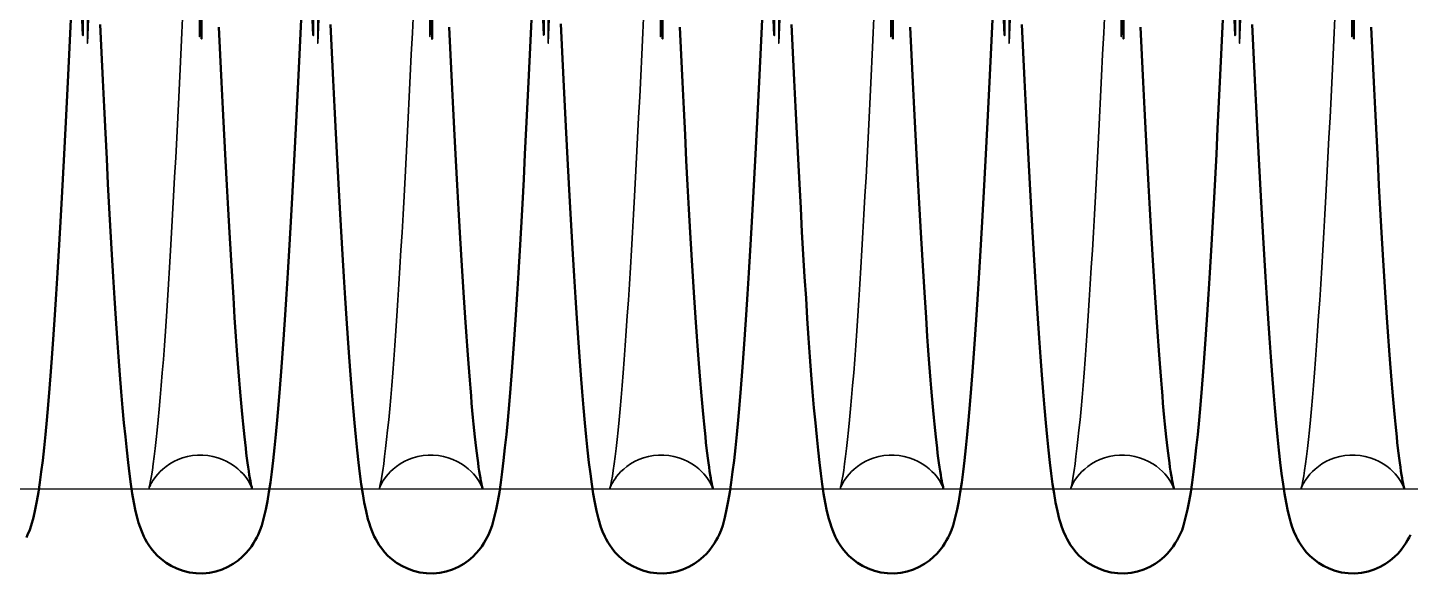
# Model space of a CAD drawing. Header units: millimetres. Extents: x 1448 to 104164, y -19509 to -89.
# Drawn here: x 54499.5 to 54595.2, y -3869 to -3831.2 of the extents above; entities that cross this region are included whole.
import ezdxf

# ---------------------------------------------------------------- set-up
doc = ezdxf.new("R2010")
doc.units = ezdxf.units.MM
doc.header["$LTSCALE"] = 60
doc.header["$MEASUREMENT"] = 0
doc.layers.get('0').update_dxf_attribs({"linetype": 'CONTINUOUS'})
doc.layers.add('가려진 것(ISO)', color=7, linetype='CONTINUOUS', lineweight=35)
doc.layers.add('가시적인 것(ISO)', color=7, linetype='CONTINUOUS', lineweight=50)

# ---------------------------------------------------------------- blocks, each defined once
blk = doc.blocks.new('토션스프링 3')
at = {"layer": '가려진 것(ISO)', "flags": 128}
for points in [[(21462212.581, -50952923.543), (21462212.509, -50952925.233), (21462212.438, -50952888.925)], [(21462228.527, -50952923.543), (21462228.456, -50952925.233), (21462228.384, -50952888.925)], [(21462244.474, -50952923.543), (21462244.403, -50952925.233), (21462244.331, -50952888.925)], [(21462260.421, -50952923.544), (21462260.35, -50952925.233), (21462260.278, -50952888.925)], [(21462276.368, -50952923.544), (21462276.297, -50952925.233), (21462276.225, -50952888.925)], [(21462292.315, -50952923.543), (21462292.243, -50952925.233), (21462292.172, -50952888.925)], [(21462223.908, -50952956.08), (21462223.902, -50952956.062), (21462223.882, -50952956.006), (21462223.838, -50952955.903), (21462223.759, -50952955.744), (21462223.702, -50952955.64), (21462223.629, -50952955.52), (21462223.537, -50952955.383), (21462223.424, -50952955.231), (21462223.284, -50952955.064), (21462223.116, -50952954.887), (21462222.921, -50952954.707), (21462222.696, -50952954.528), (21462222.442, -50952954.356), (21462222.162, -50952954.197), (21462221.86, -50952954.056), (21462221.539, -50952953.939), (21462221.202, -50952953.85), (21462220.853, -50952953.789), (21462220.498, -50952953.758), (21462220.142, -50952953.76), (21462219.789, -50952953.793), (21462219.441, -50952953.858), (21462219.105, -50952953.951), (21462218.786, -50952954.07), (21462218.487, -50952954.212), (21462218.21, -50952954.373), (21462217.958, -50952954.546), (21462217.736, -50952954.726), (21462217.543, -50952954.906), (21462217.38, -50952955.081), (21462217.243, -50952955.246), (21462217.131, -50952955.397), (21462217.04, -50952955.53), (21462216.968, -50952955.648), (21462216.912, -50952955.75), (21462216.869, -50952955.837), (21462216.813, -50952955.967), (21462216.783, -50952956.043), (21462216.772, -50952956.076), (21462216.772, -50952956.074), (21462216.781, -50952956.042), (21462216.796, -50952955.985), (21462216.814, -50952955.904), (21462216.835, -50952955.803), (21462216.887, -50952955.54), (21462216.947, -50952955.206), (21462217.01, -50952954.809), (21462217.075, -50952954.358), (21462217.141, -50952953.854), (21462217.208, -50952953.297), (21462217.276, -50952952.688), (21462217.345, -50952952.03), (21462217.415, -50952951.325), (21462217.485, -50952950.572), (21462217.556, -50952949.775), (21462217.627, -50952948.935), (21462217.698, -50952948.053), (21462217.769, -50952947.131), (21462217.84, -50952946.171), (21462217.91, -50952945.171), (21462217.981, -50952944.13), (21462218.052, -50952943.049), (21462218.124, -50952941.93), (21462218.195, -50952940.775), (21462218.267, -50952939.584), (21462218.338, -50952938.361), (21462218.41, -50952937.105), (21462218.481, -50952935.818), (21462218.552, -50952934.503), (21462218.624, -50952933.16), (21462218.695, -50952931.791), (21462218.766, -50952930.391), (21462218.838, -50952928.963), (21462218.909, -50952927.508), (21462218.981, -50952926.028), (21462219.052, -50952924.525), (21462219.124, -50952923)], [(21462220.197, -50952888.461), (21462220.268, -50952924.774), (21462220.339, -50952923.091)], [(21462239.855, -50952956.08), (21462239.849, -50952956.062), (21462239.828, -50952956.006), (21462239.785, -50952955.903), (21462239.706, -50952955.744), (21462239.649, -50952955.64), (21462239.576, -50952955.52), (21462239.484, -50952955.383), (21462239.371, -50952955.231), (21462239.231, -50952955.064), (21462239.063, -50952954.888), (21462238.868, -50952954.707), (21462238.643, -50952954.528), (21462238.39, -50952954.356), (21462238.11, -50952954.197), (21462237.807, -50952954.057), (21462237.486, -50952953.94), (21462237.15, -50952953.85), (21462236.801, -50952953.789), (21462236.446, -50952953.758), (21462236.09, -50952953.76), (21462235.737, -50952953.793), (21462235.389, -50952953.858), (21462235.053, -50952953.95), (21462234.734, -50952954.069), (21462234.434, -50952954.212), (21462234.157, -50952954.372), (21462233.906, -50952954.546), (21462233.683, -50952954.725), (21462233.491, -50952954.905), (21462233.327, -50952955.08), (21462233.191, -50952955.245), (21462233.079, -50952955.396), (21462232.989, -50952955.531), (21462232.917, -50952955.651), (21462232.861, -50952955.752), (21462232.818, -50952955.838), (21462232.76, -50952955.965), (21462232.73, -50952956.042), (21462232.718, -50952956.076), (21462232.719, -50952956.075), (21462232.727, -50952956.044), (21462232.742, -50952955.986), (21462232.761, -50952955.904), (21462232.784, -50952955.8), (21462232.837, -50952955.537), (21462232.893, -50952955.21), (21462232.953, -50952954.82), (21462233.016, -50952954.371), (21462233.081, -50952953.865), (21462233.149, -50952953.304), (21462233.219, -50952952.691), (21462233.289, -50952952.029), (21462233.361, -50952951.319), (21462233.433, -50952950.565), (21462233.504, -50952949.768), (21462233.575, -50952948.932), (21462233.645, -50952948.053), (21462233.716, -50952947.131), (21462233.787, -50952946.166), (21462233.858, -50952945.161), (21462233.929, -50952944.116), (21462234, -50952943.034), (21462234.072, -50952941.915), (21462234.143, -50952940.76), (21462234.214, -50952939.573), (21462234.286, -50952938.353), (21462234.357, -50952937.102), (21462234.428, -50952935.821), (21462234.499, -50952934.506), (21462234.57, -50952933.16), (21462234.642, -50952931.784), (21462234.714, -50952930.379), (21462234.785, -50952928.947), (21462234.857, -50952927.49), (21462234.928, -50952926.011), (21462235, -50952924.509), (21462235.071, -50952922.988)], [(21462236.143, -50952888.47), (21462236.215, -50952924.781), (21462236.286, -50952923.091)], [(21462255.802, -50952956.08), (21462255.796, -50952956.062), (21462255.775, -50952956.006), (21462255.732, -50952955.903), (21462255.653, -50952955.744), (21462255.596, -50952955.64), (21462255.523, -50952955.52), (21462255.431, -50952955.383), (21462255.317, -50952955.231), (21462255.178, -50952955.064), (21462255.01, -50952954.888), (21462254.815, -50952954.707), (21462254.59, -50952954.528), (21462254.336, -50952954.356), (21462254.056, -50952954.197), (21462253.754, -50952954.057), (21462253.433, -50952953.94), (21462253.096, -50952953.85), (21462252.748, -50952953.789), (21462252.393, -50952953.758), (21462252.037, -50952953.76), (21462251.683, -50952953.793), (21462251.336, -50952953.858), (21462251, -50952953.95), (21462250.681, -50952954.069), (21462250.381, -50952954.212), (21462250.104, -50952954.372), (21462249.853, -50952954.546), (21462249.63, -50952954.725), (21462249.438, -50952954.905), (21462249.274, -50952955.08), (21462249.138, -50952955.245), (21462249.026, -50952955.396), (21462248.936, -50952955.531), (21462248.864, -50952955.651), (21462248.808, -50952955.752), (21462248.765, -50952955.838), (21462248.707, -50952955.965), (21462248.677, -50952956.042), (21462248.665, -50952956.076), (21462248.665, -50952956.075), (21462248.674, -50952956.044), (21462248.688, -50952955.986), (21462248.708, -50952955.904), (21462248.731, -50952955.8), (21462248.783, -50952955.537), (21462248.84, -50952955.209), (21462248.9, -50952954.82), (21462248.963, -50952954.371), (21462249.028, -50952953.865), (21462249.096, -50952953.304), (21462249.166, -50952952.691), (21462249.236, -50952952.029), (21462249.308, -50952951.319), (21462249.379, -50952950.565), (21462249.451, -50952949.768), (21462249.521, -50952948.932), (21462249.592, -50952948.053), (21462249.662, -50952947.131), (21462249.733, -50952946.166), (21462249.804, -50952945.161), (21462249.876, -50952944.116), (21462249.947, -50952943.034), (21462250.018, -50952941.915), (21462250.09, -50952940.761), (21462250.161, -50952939.573), (21462250.232, -50952938.353), (21462250.304, -50952937.102), (21462250.375, -50952935.821), (21462250.446, -50952934.507), (21462250.517, -50952933.16), (21462250.589, -50952931.784), (21462250.66, -50952930.379), (21462250.732, -50952928.947), (21462250.804, -50952927.491), (21462250.875, -50952926.011), (21462250.947, -50952924.509), (21462251.018, -50952922.988)], [(21462252.09, -50952888.47), (21462252.161, -50952924.781), (21462252.233, -50952923.091)], [(21462271.749, -50952956.08), (21462271.743, -50952956.062), (21462271.722, -50952956.006), (21462271.678, -50952955.903), (21462271.6, -50952955.744), (21462271.543, -50952955.64), (21462271.47, -50952955.52), (21462271.378, -50952955.383), (21462271.264, -50952955.231), (21462271.124, -50952955.064), (21462270.957, -50952954.888), (21462270.761, -50952954.707), (21462270.537, -50952954.528), (21462270.283, -50952954.356), (21462270.003, -50952954.197), (21462269.701, -50952954.057), (21462269.38, -50952953.939), (21462269.043, -50952953.85), (21462268.695, -50952953.789), (21462268.34, -50952953.758), (21462267.984, -50952953.76), (21462267.63, -50952953.793), (21462267.283, -50952953.858), (21462266.947, -50952953.95), (21462266.627, -50952954.069), (21462266.328, -50952954.212), (21462266.051, -50952954.372), (21462265.8, -50952954.546), (21462265.577, -50952954.725), (21462265.385, -50952954.905), (21462265.221, -50952955.081), (21462265.084, -50952955.245), (21462264.973, -50952955.396), (21462264.883, -50952955.531), (21462264.811, -50952955.651), (21462264.755, -50952955.752), (21462264.712, -50952955.838), (21462264.654, -50952955.965), (21462264.624, -50952956.042), (21462264.612, -50952956.076), (21462264.612, -50952956.075), (21462264.62, -50952956.044), (21462264.635, -50952955.986), (21462264.655, -50952955.904), (21462264.678, -50952955.8), (21462264.73, -50952955.537), (21462264.787, -50952955.209), (21462264.847, -50952954.819), (21462264.91, -50952954.37), (21462264.975, -50952953.864), (21462265.043, -50952953.304), (21462265.113, -50952952.691), (21462265.183, -50952952.029), (21462265.255, -50952951.319), (21462265.326, -50952950.565), (21462265.398, -50952949.768), (21462265.468, -50952948.932), (21462265.539, -50952948.053), (21462265.609, -50952947.131), (21462265.68, -50952946.167), (21462265.751, -50952945.161), (21462265.822, -50952944.117), (21462265.894, -50952943.034), (21462265.965, -50952941.915), (21462266.037, -50952940.761), (21462266.108, -50952939.573), (21462266.179, -50952938.353), (21462266.25, -50952937.102), (21462266.322, -50952935.821), (21462266.393, -50952934.507), (21462266.464, -50952933.16), (21462266.536, -50952931.784), (21462266.607, -50952930.379), (21462266.679, -50952928.947), (21462266.75, -50952927.491), (21462266.822, -50952926.011), (21462266.894, -50952924.509), (21462266.965, -50952922.988)], [(21462268.037, -50952888.47), (21462268.108, -50952924.781), (21462268.18, -50952923.091)], [(21462287.695, -50952956.08), (21462287.69, -50952956.062), (21462287.669, -50952956.006), (21462287.625, -50952955.903), (21462287.547, -50952955.744), (21462287.49, -50952955.64), (21462287.417, -50952955.52), (21462287.325, -50952955.383), (21462287.211, -50952955.231), (21462287.071, -50952955.064), (21462286.904, -50952954.888), (21462286.708, -50952954.707), (21462286.484, -50952954.528), (21462286.23, -50952954.356), (21462285.95, -50952954.197), (21462285.648, -50952954.057), (21462285.327, -50952953.939), (21462284.99, -50952953.85), (21462284.641, -50952953.789), (21462284.286, -50952953.758), (21462283.93, -50952953.76), (21462283.577, -50952953.793), (21462283.23, -50952953.858), (21462282.894, -50952953.95), (21462282.574, -50952954.069), (21462282.275, -50952954.212), (21462281.998, -50952954.372), (21462281.746, -50952954.546), (21462281.524, -50952954.725), (21462281.331, -50952954.905), (21462281.167, -50952955.081), (21462281.031, -50952955.245), (21462280.919, -50952955.396), (21462280.829, -50952955.531), (21462280.758, -50952955.651), (21462280.702, -50952955.752), (21462280.658, -50952955.838), (21462280.601, -50952955.965), (21462280.571, -50952956.042), (21462280.559, -50952956.076), (21462280.559, -50952956.075), (21462280.567, -50952956.044), (21462280.582, -50952955.986), (21462280.601, -50952955.904), (21462280.625, -50952955.8), (21462280.677, -50952955.537), (21462280.734, -50952955.209), (21462280.794, -50952954.819), (21462280.857, -50952954.37), (21462280.922, -50952953.864), (21462280.99, -50952953.304), (21462281.06, -50952952.691), (21462281.13, -50952952.029), (21462281.201, -50952951.32), (21462281.273, -50952950.565), (21462281.344, -50952949.769), (21462281.415, -50952948.932), (21462281.485, -50952948.053), (21462281.556, -50952947.131), (21462281.627, -50952946.167), (21462281.698, -50952945.162), (21462281.769, -50952944.117), (21462281.841, -50952943.034), (21462281.912, -50952941.915), (21462281.983, -50952940.761), (21462282.055, -50952939.573), (21462282.126, -50952938.353), (21462282.197, -50952937.102), (21462282.268, -50952935.821), (21462282.34, -50952934.507), (21462282.411, -50952933.161), (21462282.482, -50952931.784), (21462282.554, -50952930.379), (21462282.626, -50952928.948), (21462282.697, -50952927.491), (21462282.769, -50952926.011), (21462282.84, -50952924.51), (21462282.912, -50952922.988)], [(21462283.984, -50952888.47), (21462284.055, -50952924.781), (21462284.127, -50952923.091)], [(21462303.642, -50952956.08), (21462303.636, -50952956.062), (21462303.616, -50952956.006), (21462303.572, -50952955.903), (21462303.494, -50952955.744), (21462303.436, -50952955.64), (21462303.363, -50952955.52), (21462303.272, -50952955.383), (21462303.158, -50952955.231), (21462303.018, -50952955.064), (21462302.851, -50952954.888), (21462302.655, -50952954.707), (21462302.431, -50952954.528), (21462302.177, -50952954.356), (21462301.897, -50952954.197), (21462301.594, -50952954.057), (21462301.274, -50952953.939), (21462300.937, -50952953.85), (21462300.588, -50952953.789), (21462300.233, -50952953.758), (21462299.877, -50952953.76), (21462299.524, -50952953.793), (21462299.176, -50952953.858), (21462298.84, -50952953.951), (21462298.521, -50952954.069), (21462298.222, -50952954.212), (21462297.945, -50952954.372), (21462297.693, -50952954.546), (21462297.471, -50952954.725), (21462297.278, -50952954.905), (21462297.114, -50952955.081), (21462296.978, -50952955.245), (21462296.866, -50952955.396), (21462296.776, -50952955.531), (21462296.705, -50952955.651), (21462296.649, -50952955.752), (21462296.605, -50952955.838), (21462296.548, -50952955.965), (21462296.518, -50952956.042), (21462296.506, -50952956.076), (21462296.506, -50952956.075), (21462296.514, -50952956.044), (21462296.529, -50952955.986), (21462296.548, -50952955.904), (21462296.572, -50952955.8), (21462296.624, -50952955.537), (21462296.681, -50952955.208), (21462296.741, -50952954.819), (21462296.804, -50952954.37), (21462296.869, -50952953.864), (21462296.937, -50952953.304), (21462297.006, -50952952.691), (21462297.077, -50952952.029), (21462297.148, -50952951.32), (21462297.22, -50952950.565), (21462297.291, -50952949.769), (21462297.362, -50952948.932), (21462297.432, -50952948.053), (21462297.503, -50952947.131), (21462297.574, -50952946.167), (21462297.645, -50952945.162), (21462297.716, -50952944.117), (21462297.787, -50952943.035), (21462297.859, -50952941.915), (21462297.93, -50952940.761), (21462298.002, -50952939.573), (21462298.073, -50952938.353), (21462298.144, -50952937.102), (21462298.215, -50952935.821), (21462298.286, -50952934.507), (21462298.358, -50952933.161), (21462298.429, -50952931.784), (21462298.501, -50952930.38), (21462298.572, -50952928.948), (21462298.644, -50952927.491), (21462298.716, -50952926.011), (21462298.787, -50952924.51), (21462298.859, -50952922.988)], [(21462299.931, -50952888.469), (21462300.002, -50952924.781), (21462300.074, -50952923.091)]]:
    blk.add_lwpolyline(points, dxfattribs=at)
at = {"layer": '가시적인 것(ISO)', "flags": 128}
for points in [[(21462220.325, -50952922.762), (21462220.417, -50952924.929), (21462220.509, -50952889.095)], [(21462221.607, -50952924.116), (21462221.698, -50952926.039), (21462221.79, -50952927.928), (21462221.882, -50952929.779), (21462221.974, -50952931.589), (21462222.065, -50952933.353), (21462222.157, -50952935.068), (21462222.248, -50952936.73), (21462222.293, -50952937.541), (21462222.339, -50952938.337), (21462222.43, -50952939.893), (21462222.521, -50952941.395), (21462222.613, -50952942.841), (21462222.704, -50952944.227), (21462222.795, -50952945.552), (21462222.841, -50952946.19), (21462222.886, -50952946.812), (21462222.931, -50952947.416), (21462222.977, -50952948.003), (21462223.022, -50952948.572), (21462223.067, -50952949.124), (21462223.112, -50952949.658), (21462223.157, -50952950.174), (21462223.202, -50952950.673), (21462223.247, -50952951.155), (21462223.291, -50952951.617), (21462223.336, -50952952.061), (21462223.38, -50952952.485), (21462223.424, -50952952.89), (21462223.468, -50952953.274), (21462223.511, -50952953.638), (21462223.554, -50952953.98), (21462223.596, -50952954.301), (21462223.637, -50952954.6), (21462223.679, -50952954.877), (21462223.719, -50952955.131), (21462223.758, -50952955.36), (21462223.794, -50952955.561), (21462223.827, -50952955.734), (21462223.857, -50952955.875), (21462223.883, -50952955.984), (21462223.901, -50952956.054), (21462223.908, -50952956.08)], [(21462236.273, -50952922.774), (21462236.364, -50952924.94), (21462236.456, -50952889.105)], [(21462237.554, -50952924.122), (21462237.646, -50952926.046), (21462237.737, -50952927.935), (21462237.829, -50952929.786), (21462237.921, -50952931.594), (21462238.012, -50952933.358), (21462238.104, -50952935.072), (21462238.195, -50952936.733), (21462238.286, -50952938.34), (21462238.377, -50952939.896), (21462238.468, -50952941.398), (21462238.56, -50952942.844), (21462238.651, -50952944.23), (21462238.742, -50952945.555), (21462238.788, -50952946.193), (21462238.833, -50952946.814), (21462238.878, -50952947.418), (21462238.924, -50952948.005), (21462238.969, -50952948.574), (21462239.014, -50952949.125), (21462239.059, -50952949.659), (21462239.104, -50952950.175), (21462239.149, -50952950.675), (21462239.194, -50952951.156), (21462239.238, -50952951.618), (21462239.283, -50952952.062), (21462239.327, -50952952.486), (21462239.371, -50952952.891), (21462239.415, -50952953.275), (21462239.458, -50952953.638), (21462239.5, -50952953.981), (21462239.543, -50952954.301), (21462239.584, -50952954.6), (21462239.626, -50952954.878), (21462239.666, -50952955.131), (21462239.705, -50952955.36), (21462239.741, -50952955.561), (21462239.774, -50952955.733), (21462239.804, -50952955.875), (21462239.829, -50952955.984), (21462239.848, -50952956.054), (21462239.855, -50952956.08)], [(21462252.219, -50952922.763), (21462252.311, -50952924.93), (21462252.402, -50952889.096)], [(21462253.501, -50952924.116), (21462253.592, -50952926.04), (21462253.684, -50952927.929), (21462253.776, -50952929.78), (21462253.867, -50952931.59), (21462253.959, -50952933.353), (21462254.05, -50952935.068), (21462254.142, -50952936.73), (21462254.187, -50952937.54), (21462254.233, -50952938.337), (21462254.324, -50952939.893), (21462254.415, -50952941.395), (21462254.506, -50952942.841), (21462254.598, -50952944.228), (21462254.689, -50952945.553), (21462254.734, -50952946.191), (21462254.78, -50952946.812), (21462254.825, -50952947.416), (21462254.87, -50952948.003), (21462254.915, -50952948.572), (21462254.96, -50952949.123), (21462255.005, -50952949.657), (21462255.05, -50952950.174), (21462255.095, -50952950.673), (21462255.14, -50952951.155), (21462255.185, -50952951.617), (21462255.23, -50952952.061), (21462255.274, -50952952.485), (21462255.318, -50952952.89), (21462255.361, -50952953.274), (21462255.405, -50952953.638), (21462255.447, -50952953.98), (21462255.489, -50952954.301), (21462255.531, -50952954.6), (21462255.572, -50952954.877), (21462255.613, -50952955.131), (21462255.651, -50952955.36), (21462255.688, -50952955.561), (21462255.721, -50952955.733), (21462255.751, -50952955.875), (21462255.776, -50952955.984), (21462255.795, -50952956.054), (21462255.802, -50952956.08)], [(21462268.166, -50952922.763), (21462268.258, -50952924.93), (21462268.349, -50952889.096)], [(21462269.447, -50952924.116), (21462269.539, -50952926.04), (21462269.631, -50952927.929), (21462269.722, -50952929.78), (21462269.814, -50952931.59), (21462269.906, -50952933.353), (21462269.997, -50952935.068), (21462270.088, -50952936.73), (21462270.134, -50952937.54), (21462270.179, -50952938.337), (21462270.271, -50952939.893), (21462270.362, -50952941.395), (21462270.453, -50952942.841), (21462270.545, -50952944.228), (21462270.636, -50952945.553), (21462270.681, -50952946.191), (21462270.727, -50952946.812), (21462270.772, -50952947.416), (21462270.817, -50952948.003), (21462270.862, -50952948.572), (21462270.907, -50952949.123), (21462270.952, -50952949.657), (21462270.997, -50952950.174), (21462271.042, -50952950.673), (21462271.087, -50952951.155), (21462271.132, -50952951.617), (21462271.176, -50952952.061), (21462271.221, -50952952.485), (21462271.265, -50952952.89), (21462271.308, -50952953.274), (21462271.351, -50952953.638), (21462271.394, -50952953.98), (21462271.436, -50952954.301), (21462271.478, -50952954.6), (21462271.519, -50952954.877), (21462271.56, -50952955.131), (21462271.598, -50952955.36), (21462271.634, -50952955.561), (21462271.668, -50952955.733), (21462271.698, -50952955.875), (21462271.723, -50952955.984), (21462271.742, -50952956.054), (21462271.749, -50952956.08)], [(21462284.113, -50952922.763), (21462284.205, -50952924.93), (21462284.296, -50952889.096)], [(21462285.394, -50952924.116), (21462285.486, -50952926.04), (21462285.578, -50952927.929), (21462285.669, -50952929.78), (21462285.761, -50952931.589), (21462285.853, -50952933.353), (21462285.944, -50952935.068), (21462286.035, -50952936.73), (21462286.081, -50952937.54), (21462286.126, -50952938.337), (21462286.218, -50952939.893), (21462286.309, -50952941.395), (21462286.4, -50952942.841), (21462286.491, -50952944.228), (21462286.583, -50952945.553), (21462286.628, -50952946.191), (21462286.673, -50952946.812), (21462286.719, -50952947.416), (21462286.764, -50952948.003), (21462286.809, -50952948.572), (21462286.854, -50952949.123), (21462286.899, -50952949.657), (21462286.944, -50952950.174), (21462286.989, -50952950.673), (21462287.034, -50952951.155), (21462287.079, -50952951.617), (21462287.123, -50952952.061), (21462287.168, -50952952.485), (21462287.212, -50952952.89), (21462287.255, -50952953.274), (21462287.298, -50952953.638), (21462287.341, -50952953.98), (21462287.383, -50952954.301), (21462287.425, -50952954.6), (21462287.466, -50952954.877), (21462287.506, -50952955.131), (21462287.545, -50952955.36), (21462287.581, -50952955.561), (21462287.615, -50952955.733), (21462287.645, -50952955.875), (21462287.67, -50952955.984), (21462287.688, -50952956.054), (21462287.695, -50952956.08)], [(21462300.06, -50952922.763), (21462300.151, -50952924.93), (21462300.243, -50952889.096)], [(21462301.341, -50952924.116), (21462301.433, -50952926.04), (21462301.524, -50952927.929), (21462301.616, -50952929.78), (21462301.708, -50952931.589), (21462301.799, -50952933.353), (21462301.891, -50952935.068), (21462301.982, -50952936.73), (21462302.028, -50952937.54), (21462302.073, -50952938.337), (21462302.164, -50952939.893), (21462302.256, -50952941.395), (21462302.347, -50952942.841), (21462302.438, -50952944.228), (21462302.529, -50952945.552), (21462302.575, -50952946.191), (21462302.62, -50952946.812), (21462302.666, -50952947.416), (21462302.711, -50952948.003), (21462302.756, -50952948.572), (21462302.801, -50952949.123), (21462302.846, -50952949.657), (21462302.891, -50952950.174), (21462302.936, -50952950.673), (21462302.981, -50952951.155), (21462303.026, -50952951.617), (21462303.07, -50952952.061), (21462303.114, -50952952.485), (21462303.158, -50952952.89), (21462303.202, -50952953.274), (21462303.245, -50952953.638), (21462303.288, -50952953.98), (21462303.33, -50952954.301), (21462303.372, -50952954.6), (21462303.413, -50952954.877), (21462303.453, -50952955.131), (21462303.492, -50952955.36), (21462303.528, -50952955.561), (21462303.562, -50952955.733), (21462303.591, -50952955.875), (21462303.617, -50952955.984), (21462303.635, -50952956.054), (21462303.642, -50952956.08)], [(21462211.358, -50952923.593), (21462211.267, -50952925.538), (21462211.175, -50952927.446), (21462211.084, -50952929.312), (21462210.992, -50952931.134), (21462210.901, -50952932.915), (21462210.809, -50952934.654), (21462210.717, -50952936.349), (21462210.625, -50952937.997), (21462210.534, -50952939.593), (21462210.442, -50952941.137), (21462210.35, -50952942.624), (21462210.258, -50952944.051), (21462210.166, -50952945.416), (21462210.074, -50952946.722), (21462209.982, -50952947.968), (21462209.89, -50952949.153), (21462209.797, -50952950.276), (21462209.704, -50952951.336), (21462209.61, -50952952.333), (21462209.516, -50952953.264), (21462209.42, -50952954.129), (21462209.324, -50952954.927), (21462209.227, -50952955.658), (21462209.128, -50952956.33), (21462209.022, -50952956.954), (21462208.905, -50952957.538), (21462208.777, -50952958.091), (21462208.632, -50952958.646), (21462208.526, -50952958.948), (21462208.38, -50952959.281), (21462208.288, -50952959.463)], [(21462227.305, -50952923.593), (21462227.213, -50952925.538), (21462227.122, -50952927.446), (21462227.03, -50952929.312), (21462226.939, -50952931.134), (21462226.848, -50952932.915), (21462226.756, -50952934.654), (21462226.664, -50952936.349), (21462226.572, -50952937.997), (21462226.48, -50952939.594), (21462226.388, -50952941.137), (21462226.296, -50952942.624), (21462226.205, -50952944.051), (21462226.113, -50952945.416), (21462226.021, -50952946.722), (21462225.929, -50952947.968), (21462225.837, -50952949.153), (21462225.744, -50952950.276), (21462225.651, -50952951.336), (21462225.557, -50952952.333), (21462225.462, -50952953.264), (21462225.367, -50952954.129), (21462225.271, -50952954.927), (21462225.174, -50952955.658), (21462225.075, -50952956.33), (21462224.969, -50952956.954), (21462224.852, -50952957.538), (21462224.724, -50952958.091), (21462224.578, -50952958.645), (21462224.471, -50952958.948), (21462224.325, -50952959.281), (21462224.234, -50952959.463), (21462224.128, -50952959.656), (21462224.005, -50952959.862), (21462223.86, -50952960.084), (21462223.685, -50952960.32), (21462223.476, -50952960.564), (21462223.227, -50952960.814), (21462222.937, -50952961.06), (21462222.607, -50952961.293), (21462222.236, -50952961.502), (21462221.832, -50952961.68), (21462221.404, -50952961.818), (21462220.955, -50952961.909), (21462220.494, -50952961.951), (21462220.031, -50952961.943), (21462219.574, -50952961.884), (21462219.131, -50952961.776), (21462218.708, -50952961.626), (21462218.316, -50952961.437), (21462217.96, -50952961.219), (21462217.641, -50952960.98), (21462217.364, -50952960.731), (21462217.129, -50952960.482), (21462216.931, -50952960.24), (21462216.767, -50952960.008), (21462216.631, -50952959.792), (21462216.517, -50952959.591), (21462216.422, -50952959.403), (21462216.272, -50952959.061), (21462216.155, -50952958.752), (21462216.06, -50952958.463), (21462215.982, -50952958.186), (21462215.847, -50952957.633), (21462215.727, -50952957.052), (21462215.618, -50952956.432), (21462215.517, -50952955.767), (21462215.421, -50952955.048), (21462215.327, -50952954.268), (21462215.233, -50952953.42), (21462215.139, -50952952.505), (21462215.045, -50952951.524), (21462214.952, -50952950.479), (21462214.859, -50952949.371), (21462214.767, -50952948.2), (21462214.675, -50952946.967), (21462214.583, -50952945.67), (21462214.491, -50952944.309), (21462214.399, -50952942.887), (21462214.307, -50952941.408), (21462214.215, -50952939.873), (21462214.123, -50952938.286), (21462214.031, -50952936.649), (21462213.939, -50952934.965), (21462213.848, -50952933.238), (21462213.756, -50952931.466), (21462213.665, -50952929.647), (21462213.573, -50952927.784), (21462213.481, -50952925.881), (21462213.39, -50952923.94)], [(21462212.291, -50952888.839), (21462212.199, -50952924.678), (21462212.108, -50952922.523)], [(21462243.252, -50952923.593), (21462243.16, -50952925.539), (21462243.069, -50952927.446), (21462242.977, -50952929.312), (21462242.886, -50952931.133), (21462242.794, -50952932.915), (21462242.703, -50952934.655), (21462242.611, -50952936.35), (21462242.519, -50952937.997), (21462242.427, -50952939.594), (21462242.335, -50952941.137), (21462242.243, -50952942.624), (21462242.151, -50952944.051), (21462242.06, -50952945.416), (21462241.968, -50952946.722), (21462241.876, -50952947.968), (21462241.784, -50952949.153), (21462241.691, -50952950.276), (21462241.598, -50952951.337), (21462241.504, -50952952.333), (21462241.409, -50952953.264), (21462241.314, -50952954.129), (21462241.218, -50952954.927), (21462241.121, -50952955.658), (21462241.022, -50952956.331), (21462240.915, -50952956.954), (21462240.799, -50952957.538), (21462240.672, -50952958.091), (21462240.524, -50952958.645), (21462240.416, -50952958.947), (21462240.27, -50952959.281), (21462240.073, -50952959.655), (21462239.952, -50952959.862), (21462239.807, -50952960.084), (21462239.633, -50952960.319), (21462239.423, -50952960.564), (21462239.175, -50952960.814), (21462238.885, -50952961.06), (21462238.554, -50952961.292), (21462238.183, -50952961.502), (21462237.78, -50952961.68), (21462237.351, -50952961.818), (21462236.903, -50952961.909), (21462236.442, -50952961.951), (21462235.978, -50952961.943), (21462235.522, -50952961.884), (21462235.078, -50952961.777), (21462234.656, -50952961.626), (21462234.264, -50952961.438), (21462233.907, -50952961.219), (21462233.588, -50952960.98), (21462233.311, -50952960.731), (21462233.076, -50952960.483), (21462232.878, -50952960.24), (21462232.714, -50952960.008), (21462232.578, -50952959.792), (21462232.464, -50952959.591), (21462232.369, -50952959.403), (21462232.219, -50952959.061), (21462232.102, -50952958.752), (21462232.007, -50952958.463), (21462231.929, -50952958.187), (21462231.794, -50952957.633), (21462231.674, -50952957.052), (21462231.565, -50952956.433), (21462231.464, -50952955.768), (21462231.368, -50952955.049), (21462231.274, -50952954.269), (21462231.18, -50952953.42), (21462231.086, -50952952.505), (21462230.992, -50952951.524), (21462230.899, -50952950.479), (21462230.806, -50952949.371), (21462230.714, -50952948.2), (21462230.622, -50952946.968), (21462230.53, -50952945.67), (21462230.438, -50952944.308), (21462230.346, -50952942.887), (21462230.254, -50952941.407), (21462230.162, -50952939.872), (21462230.07, -50952938.285), (21462229.978, -50952936.649), (21462229.886, -50952934.965), (21462229.795, -50952933.238), (21462229.703, -50952931.466), (21462229.612, -50952929.647), (21462229.52, -50952927.784), (21462229.428, -50952925.88), (21462229.337, -50952923.939)], [(21462228.237, -50952888.838), (21462228.146, -50952924.678), (21462228.055, -50952922.523)], [(21462259.199, -50952923.592), (21462259.107, -50952925.537), (21462259.016, -50952927.445), (21462258.924, -50952929.312), (21462258.833, -50952931.134), (21462258.741, -50952932.914), (21462258.65, -50952934.654), (21462258.558, -50952936.348), (21462258.466, -50952937.995), (21462258.374, -50952939.592), (21462258.282, -50952941.135), (21462258.19, -50952942.622), (21462258.098, -50952944.05), (21462258.007, -50952945.416), (21462257.915, -50952946.721), (21462257.823, -50952947.967), (21462257.731, -50952949.151), (21462257.638, -50952950.275), (21462257.545, -50952951.335), (21462257.451, -50952952.331), (21462257.356, -50952953.262), (21462257.261, -50952954.128), (21462257.165, -50952954.926), (21462257.068, -50952955.657), (21462256.969, -50952956.329), (21462256.863, -50952956.952), (21462256.746, -50952957.536), (21462256.616, -50952958.092), (21462256.474, -50952958.647), (21462256.37, -50952958.95), (21462256.226, -50952959.283), (21462256.133, -50952959.464), (21462256.025, -50952959.657), (21462255.899, -50952959.864), (21462255.753, -50952960.085), (21462255.578, -50952960.32), (21462255.369, -50952960.566), (21462255.12, -50952960.815), (21462254.827, -50952961.062), (21462254.493, -50952961.296), (21462254.123, -50952961.506), (21462253.721, -50952961.683), (21462253.291, -50952961.819), (21462252.841, -50952961.91), (21462252.381, -50952961.952), (21462251.919, -50952961.942), (21462251.461, -50952961.882), (21462251.017, -50952961.775), (21462250.597, -50952961.624), (21462250.205, -50952961.434), (21462249.847, -50952961.215), (21462249.53, -50952960.976), (21462249.255, -50952960.728), (21462249.019, -50952960.478), (21462248.822, -50952960.235), (21462248.658, -50952960.005), (21462248.522, -50952959.789), (21462248.409, -50952959.588), (21462248.315, -50952959.4), (21462248.163, -50952959.058), (21462248.048, -50952958.75), (21462247.875, -50952958.183), (21462247.736, -50952957.625), (21462247.62, -50952957.052), (21462247.517, -50952956.443), (21462247.416, -50952955.779), (21462247.317, -50952955.053), (21462247.221, -50952954.265), (21462247.126, -50952953.414), (21462247.032, -50952952.5), (21462246.939, -50952951.522), (21462246.846, -50952950.48), (21462246.753, -50952949.369), (21462246.66, -50952948.191), (21462246.568, -50952946.949), (21462246.475, -50952945.644), (21462246.383, -50952944.278), (21462246.291, -50952942.855), (21462246.199, -50952941.377), (21462246.107, -50952939.845), (21462246.015, -50952938.263), (21462245.924, -50952936.632), (21462245.832, -50952934.951), (21462245.741, -50952933.219), (21462245.649, -50952931.438), (21462245.557, -50952929.613), (21462245.465, -50952927.746), (21462245.373, -50952925.842), (21462245.282, -50952923.904)], [(21462244.183, -50952888.82), (21462244.092, -50952924.659), (21462244, -50952922.497)], [(21462275.146, -50952923.592), (21462275.054, -50952925.538), (21462274.962, -50952927.446), (21462274.871, -50952929.312), (21462274.78, -50952931.134), (21462274.688, -50952932.915), (21462274.597, -50952934.654), (21462274.505, -50952936.349), (21462274.413, -50952937.996), (21462274.321, -50952939.593), (21462274.229, -50952941.136), (21462274.137, -50952942.623), (21462274.045, -50952944.051), (21462273.953, -50952945.416), (21462273.862, -50952946.722), (21462273.77, -50952947.967), (21462273.677, -50952949.152), (21462273.585, -50952950.275), (21462273.491, -50952951.335), (21462273.398, -50952952.332), (21462273.303, -50952953.263), (21462273.208, -50952954.128), (21462273.111, -50952954.926), (21462273.015, -50952955.658), (21462272.916, -50952956.33), (21462272.81, -50952956.953), (21462272.693, -50952957.537), (21462272.564, -50952958.092), (21462272.421, -50952958.647), (21462272.316, -50952958.949), (21462272.171, -50952959.283), (21462272.079, -50952959.464), (21462271.971, -50952959.657), (21462271.846, -50952959.864), (21462271.7, -50952960.085), (21462271.525, -50952960.321), (21462271.315, -50952960.566), (21462271.067, -50952960.815), (21462270.777, -50952961.062), (21462270.446, -50952961.294), (21462270.075, -50952961.503), (21462269.671, -50952961.681), (21462269.242, -50952961.818), (21462268.794, -50952961.909), (21462268.333, -50952961.951), (21462267.869, -50952961.943), (21462267.413, -50952961.884), (21462266.97, -50952961.776), (21462266.547, -50952961.625), (21462266.155, -50952961.437), (21462265.799, -50952961.218), (21462265.481, -50952960.979), (21462265.203, -50952960.73), (21462264.968, -50952960.481), (21462264.771, -50952960.239), (21462264.607, -50952960.007), (21462264.471, -50952959.791), (21462264.357, -50952959.59), (21462264.262, -50952959.402), (21462264.112, -50952959.06), (21462263.995, -50952958.751), (21462263.901, -50952958.462), (21462263.822, -50952958.185), (21462263.688, -50952957.634), (21462263.568, -50952957.053), (21462263.459, -50952956.432), (21462263.357, -50952955.765), (21462263.261, -50952955.045), (21462263.167, -50952954.265), (21462263.073, -50952953.419), (21462262.979, -50952952.504), (21462262.886, -50952951.524), (21462262.793, -50952950.478), (21462262.7, -50952949.37), (21462262.608, -50952948.198), (21462262.516, -50952946.966), (21462262.424, -50952945.67), (21462262.332, -50952944.31), (21462262.24, -50952942.889), (21462262.147, -50952941.409), (21462262.055, -50952939.875), (21462261.963, -50952938.287), (21462261.871, -50952936.65), (21462261.78, -50952934.966), (21462261.688, -50952933.237), (21462261.597, -50952931.466), (21462261.505, -50952929.648), (21462261.414, -50952927.786), (21462261.322, -50952925.883), (21462261.23, -50952923.943)], [(21462260.131, -50952888.841), (21462260.04, -50952924.679), (21462259.948, -50952922.523)], [(21462291.093, -50952923.592), (21462291.001, -50952925.538), (21462290.909, -50952927.446), (21462290.818, -50952929.312), (21462290.726, -50952931.134), (21462290.635, -50952932.915), (21462290.543, -50952934.654), (21462290.452, -50952936.349), (21462290.36, -50952937.996), (21462290.268, -50952939.593), (21462290.176, -50952941.136), (21462290.084, -50952942.623), (21462289.992, -50952944.051), (21462289.9, -50952945.416), (21462289.809, -50952946.722), (21462289.717, -50952947.967), (21462289.624, -50952949.152), (21462289.532, -50952950.275), (21462289.438, -50952951.336), (21462289.344, -50952952.332), (21462289.25, -50952953.263), (21462289.155, -50952954.128), (21462289.058, -50952954.927), (21462288.962, -50952955.658), (21462288.862, -50952956.33), (21462288.756, -50952956.953), (21462288.64, -50952957.537), (21462288.511, -50952958.092), (21462288.367, -50952958.647), (21462288.263, -50952958.949), (21462288.117, -50952959.282), (21462288.025, -50952959.464), (21462287.917, -50952959.657), (21462287.792, -50952959.864), (21462287.647, -50952960.085), (21462287.472, -50952960.32), (21462287.262, -50952960.566), (21462287.014, -50952960.815), (21462286.724, -50952961.061), (21462286.393, -50952961.294), (21462286.022, -50952961.503), (21462285.618, -50952961.681), (21462285.189, -50952961.818), (21462284.741, -50952961.909), (21462284.28, -50952961.951), (21462283.816, -50952961.943), (21462283.36, -50952961.884), (21462282.917, -50952961.776), (21462282.494, -50952961.625), (21462282.102, -50952961.437), (21462281.746, -50952961.218), (21462281.428, -50952960.979), (21462281.15, -50952960.73), (21462280.915, -50952960.481), (21462280.718, -50952960.239), (21462280.554, -50952960.007), (21462280.418, -50952959.791), (21462280.304, -50952959.59), (21462280.209, -50952959.402), (21462280.059, -50952959.061), (21462279.942, -50952958.751), (21462279.847, -50952958.462), (21462279.769, -50952958.185), (21462279.635, -50952957.634), (21462279.515, -50952957.052), (21462279.406, -50952956.432), (21462279.304, -50952955.765), (21462279.208, -50952955.045), (21462279.114, -50952954.265), (21462279.02, -50952953.419), (21462278.926, -50952952.504), (21462278.832, -50952951.524), (21462278.739, -50952950.478), (21462278.647, -50952949.37), (21462278.555, -50952948.198), (21462278.463, -50952946.966), (21462278.371, -50952945.67), (21462278.279, -50952944.31), (21462278.186, -50952942.888), (21462278.094, -50952941.409), (21462278.002, -50952939.874), (21462277.91, -50952938.287), (21462277.818, -50952936.65), (21462277.727, -50952934.965), (21462277.635, -50952933.237), (21462277.544, -50952931.466), (21462277.452, -50952929.648), (21462277.361, -50952927.786), (21462277.269, -50952925.883), (21462277.177, -50952923.942)], [(21462276.078, -50952888.84), (21462275.987, -50952924.678), (21462275.895, -50952922.523)], [(21462304.063, -50952959.282), (21462303.971, -50952959.464), (21462303.864, -50952959.657), (21462303.739, -50952959.863), (21462303.594, -50952960.085), (21462303.419, -50952960.32), (21462303.209, -50952960.565), (21462302.961, -50952960.815), (21462302.671, -50952961.061), (21462302.34, -50952961.294), (21462301.969, -50952961.503), (21462301.566, -50952961.681), (21462301.137, -50952961.818), (21462300.688, -50952961.909), (21462300.227, -50952961.951), (21462299.764, -50952961.943), (21462299.307, -50952961.884), (21462298.864, -50952961.776), (21462298.441, -50952961.625), (21462298.049, -50952961.437), (21462297.693, -50952961.218), (21462297.375, -50952960.979), (21462297.097, -50952960.73), (21462296.862, -50952960.481), (21462296.665, -50952960.239), (21462296.5, -50952960.008), (21462296.365, -50952959.791), (21462296.251, -50952959.59), (21462296.156, -50952959.402), (21462296.006, -50952959.061), (21462295.889, -50952958.751), (21462295.794, -50952958.463), (21462295.716, -50952958.186), (21462295.582, -50952957.634), (21462295.462, -50952957.052), (21462295.352, -50952956.432), (21462295.251, -50952955.765), (21462295.155, -50952955.046), (21462295.061, -50952954.266), (21462294.967, -50952953.419), (21462294.873, -50952952.504), (21462294.779, -50952951.524), (21462294.686, -50952950.479), (21462294.594, -50952949.37), (21462294.501, -50952948.199), (21462294.409, -50952946.966), (21462294.317, -50952945.67), (21462294.225, -50952944.309), (21462294.133, -50952942.888), (21462294.041, -50952941.409), (21462293.949, -50952939.874), (21462293.857, -50952938.287), (21462293.765, -50952936.65), (21462293.673, -50952934.965), (21462293.582, -50952933.237), (21462293.491, -50952931.466), (21462293.399, -50952929.648), (21462293.308, -50952927.785), (21462293.216, -50952925.882), (21462293.124, -50952923.942)], [(21462292.025, -50952888.84), (21462291.933, -50952924.678), (21462291.842, -50952922.523)]]:
    blk.add_lwpolyline(points, dxfattribs=at)
blk = doc.blocks.new('토션스프링1234')
blk.add_blockref('토션스프링 3', (188.103, -4314.906))

msp = doc.modelspace()

# ---------------------------------------------------------------- linework, layer by layer
at = {"color": 3}
msp.add_line((51099.315, -3863.182), (60099.315, -3863.182), dxfattribs=at)

# ---------------------------------------------------------------- block references
msp.add_blockref('토션스프링1234', (-21407896.935, 50953407.828, 0))

doc.saveas('drawing.dxf')
